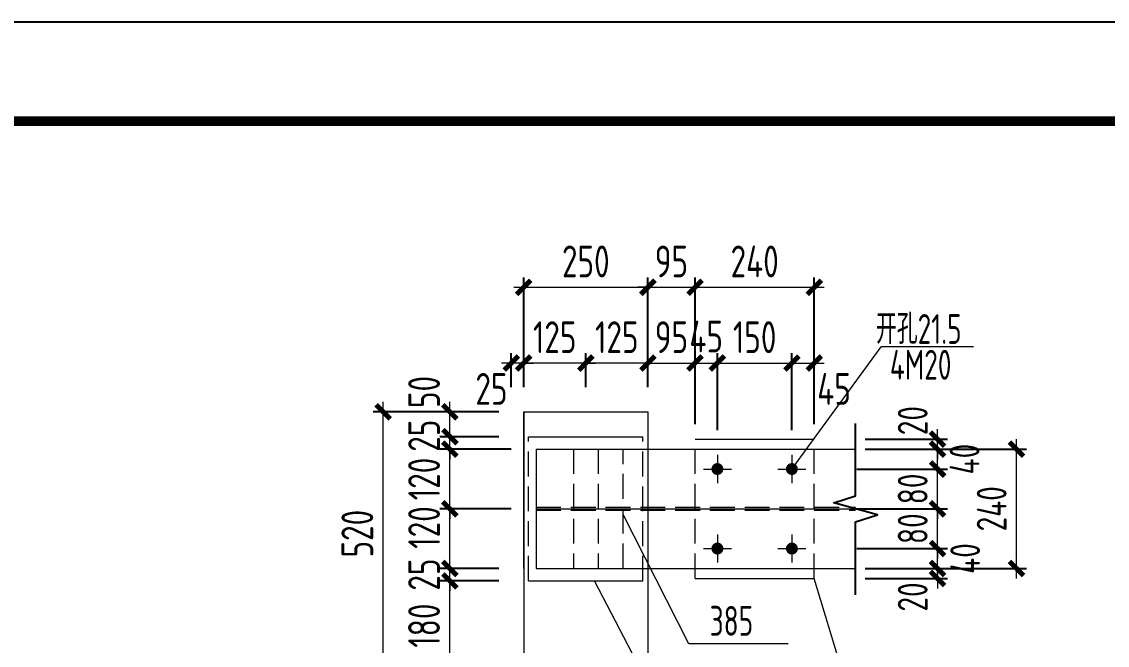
# Model space of a CAD drawing. Extents: x -2746917 to -971774, y -3334247 to -3250358.
# Drawn here: x -1239536 to -1228607, y -3280445 to -3274173 of the extents above; entities that cross this region are included whole.
import ezdxf

# ---------------------------------------------------------------- set-up
doc = ezdxf.new("R2010")
doc.units = 0
doc.header["$LTSCALE"] = 1000
doc.header["$MEASUREMENT"] = 0
doc.header["$PDMODE"] = 35
doc.linetypes.add('DASH', pattern=[0.35, 0.25, -0.1])
doc.linetypes.add('DOTE', pattern=[2.42, 2, -0.2, 0.02, -0.2])
doc.layers.get('0').update_dxf_attribs({"linetype": 'CONTINUOUS'})
doc.layers.get('Defpoints').update_dxf_attribs({"linetype": 'CONTINUOUS'})
for name, color, linetype in [('AXIS', 253, 'DOTE'), ('BEAM_CON', 4, 'CONTINUOUS'), ('COLU', 7, 'CONTINUOUS'), ('DIM', 3, 'CONTINUOUS'), ('PUB_TITLE', 4, 'CONTINUOUS'), ('REIN', 1, 'CONTINUOUS'), ('TEXT', 7, 'CONTINUOUS'), ('THIN', 7, 'CONTINUOUS')]:
    doc.layers.add(name, color=color, linetype=linetype)
doc.layers.add('yichutu', color=7, linetype='CONTINUOUS', true_color=0xffffff, plot=False)
doc.styles.add('TSSD_Dimension', font='tssdeng.shx', dxfattribs={"width": 0.75, "bigfont": 'Hztxt.shx'})
doc.styles.add('TSSD_Rein', font='Tssdeng.shx', dxfattribs={"width": 0.75, "bigfont": 'hztxt.shx'})
doc.dimstyles.new('TSSD_20_100', dxfattribs={"dimtxt": 350, "dimasz": 100, "dimexe": 100, "dimexo": 250, "dimgap": 100, "dimtad": 1, "dimdec": 0, "dimlfac": 0.2, "dimzin": 0, "dimdsep": 46, "dimtxsty": 'TSSD_Dimension', "dimblk": 'ARCHTICK', "dimcen": 0, "dimdle": 100, "dimclrt": 7, "dimadec": 0, "dimazin": 0, "dimtfac": 1, "dimtdec": 0, "dimtix": 1, "dimtmove": 2, "dimatfit": 3, "dimfxl": 1, "dimtolj": 1, "dimtzin": 0, "dimlwd": 5, "dimarcsym": 0})

# ---------------------------------------------------------------- blocks, each defined once
blk = doc.blocks.new('A$C1D483337')
at = {"layer": 'AXIS', "color": 4, "linetype": 'DOTE', "lineweight": 5, "ltscale": 2}
for p, q in [((89, -170), (89, 183)), ((-88, 7), (265, 7))]:
    blk.add_line(p, q, dxfattribs=at)
at = {"layer": 'REIN', "color": 4, "const_width": 75}
blk.add_lwpolyline([(51, 7, 1), (126, 7, 1)], format="xyb", close=True, dxfattribs=at)
blk = doc.blocks.new('_ArchTick')
at = {"color": 0, "const_width": 0.5}
blk.add_lwpolyline([(-0.71, -0.71), (0.71, 0.71)], dxfattribs=at)
blk = doc.blocks.new('*D634')
at = {"layer": 'Defpoints', "color": 0, "ltscale": 1.5}
for p in [(-1232757, -3277606), (-1233232, -3278097, -48), (-1232757, -3278472, -334)]:
    blk.add_point(p, dxfattribs=at)
at = {"layer": 'DIM', "color": 0, "lineweight": -2, "ltscale": 1.5}
for p, q in [((-1233232, -3277847), (-1233232, -3277506)), ((-1232757, -3278222), (-1232757, -3277506))]:
    blk.add_line(p, q, dxfattribs=at)
at = {"layer": 'DIM', "color": 0, "lineweight": 5, "ltscale": 1.5}
for p, q in [((-1233232, -3277606), (-1233332, -3277606)), ((-1233232, -3277606), (-1232757, -3277606)), ((-1232757, -3277606), (-1232657, -3277606))]:
    blk.add_line(p, q, dxfattribs=at)
at = {"layer": 'DIM', "color": 0, "lineweight": 5, "ltscale": 1.5, "xscale": 100, "yscale": 100, "zscale": 100}
blk.add_blockref('_ArchTick', (-1233232, -3277606), dxfattribs=at)
at = {"layer": 'DIM', "color": 0, "lineweight": 5, "ltscale": 1.5, "xscale": 100, "yscale": 100, "zscale": 100, "rotation": 180}
blk.add_blockref('_ArchTick', (-1232757, -3277606), dxfattribs=at)
at = {"layer": 'DIM', "color": 7, "ltscale": 1.5, "insert": (-1232995, -3277346), "char_height": 320, "attachment_point": 5, "style": 'TSSD_Dimension'}
blk.add_mtext('\\A1;95', dxfattribs=at)
blk = doc.blocks.new('*D635')
at = {"layer": 'Defpoints', "color": 0, "ltscale": 1.5}
for p in [(-1232532, -3277606), (-1232757, -3278472, -334), (-1232532, -3278531, -334)]:
    blk.add_point(p, dxfattribs=at)
at = {"layer": 'DIM', "color": 0, "lineweight": -2, "ltscale": 1.5}
for p, q in [((-1232757, -3278222), (-1232757, -3277506)), ((-1232532, -3278281), (-1232532, -3277506))]:
    blk.add_line(p, q, dxfattribs=at)
at = {"layer": 'DIM', "color": 0, "lineweight": 5, "ltscale": 1.5}
blk.add_line((-1232857, -3277606), (-1232432, -3277606), dxfattribs=at)
at = {"layer": 'DIM', "color": 0, "lineweight": 5, "ltscale": 1.5, "xscale": 100, "yscale": 100, "zscale": 100, "rotation": 180}
blk.add_blockref('_ArchTick', (-1232757, -3277606), dxfattribs=at)
at = {"layer": 'DIM', "color": 0, "lineweight": 5, "ltscale": 1.5, "xscale": 100, "yscale": 100, "zscale": 100}
blk.add_blockref('_ArchTick', (-1232532, -3277606), dxfattribs=at)
at = {"layer": 'DIM', "color": 7, "ltscale": 1.5, "insert": (-1232645, -3277339), "char_height": 320, "attachment_point": 5, "style": 'TSSD_Dimension'}
blk.add_mtext('\\A1;45', dxfattribs=at)
blk = doc.blocks.new('*D636')
at = {"layer": 'Defpoints', "color": 0, "ltscale": 1.5}
for p in [(-1231782, -3277606), (-1232532, -3278531, -334), (-1231782, -3278531, -334)]:
    blk.add_point(p, dxfattribs=at)
at = {"layer": 'DIM', "color": 0, "lineweight": -2, "ltscale": 1.5}
for p, q in [((-1232532, -3278281), (-1232532, -3277506)), ((-1231782, -3278281), (-1231782, -3277506))]:
    blk.add_line(p, q, dxfattribs=at)
at = {"layer": 'DIM', "color": 0, "lineweight": 5, "ltscale": 1.5}
blk.add_line((-1232632, -3277606), (-1231682, -3277606), dxfattribs=at)
at = {"layer": 'DIM', "color": 0, "lineweight": 5, "ltscale": 1.5, "xscale": 100, "yscale": 100, "zscale": 100, "rotation": 180}
blk.add_blockref('_ArchTick', (-1232532, -3277606), dxfattribs=at)
at = {"layer": 'DIM', "color": 0, "lineweight": 5, "ltscale": 1.5, "xscale": 100, "yscale": 100, "zscale": 100}
blk.add_blockref('_ArchTick', (-1231782, -3277606), dxfattribs=at)
at = {"layer": 'DIM', "color": 7, "ltscale": 1.5, "insert": (-1232157, -3277346), "char_height": 320, "attachment_point": 5, "style": 'TSSD_Dimension'}
blk.add_mtext('\\A1;150', dxfattribs=at)
blk = doc.blocks.new('*D637')
at = {"layer": 'Defpoints', "color": 0, "ltscale": 1.5}
for p in [(-1231557, -3277606), (-1231557, -3278472, -334), (-1231782, -3278531, -334)]:
    blk.add_point(p, dxfattribs=at)
at = {"layer": 'DIM', "color": 0, "lineweight": -2, "ltscale": 1.5}
for p, q in [((-1231782, -3278281), (-1231782, -3277506)), ((-1231557, -3278222), (-1231557, -3277506))]:
    blk.add_line(p, q, dxfattribs=at)
at = {"layer": 'DIM', "color": 0, "lineweight": 5, "ltscale": 1.5}
blk.add_line((-1231882, -3277606), (-1231457, -3277606), dxfattribs=at)
at = {"layer": 'DIM', "color": 0, "lineweight": 5, "ltscale": 1.5, "xscale": 100, "yscale": 100, "zscale": 100, "rotation": 180}
blk.add_blockref('_ArchTick', (-1231782, -3277606), dxfattribs=at)
at = {"layer": 'DIM', "color": 0, "lineweight": 5, "ltscale": 1.5, "xscale": 100, "yscale": 100, "zscale": 100}
blk.add_blockref('_ArchTick', (-1231557, -3277606), dxfattribs=at)
at = {"layer": 'DIM', "color": 7, "ltscale": 1.5, "insert": (-1231358, -3277866), "char_height": 320, "attachment_point": 5, "style": 'TSSD_Dimension'}
blk.add_mtext('\\A1;45', dxfattribs=at)
blk = doc.blocks.new('*D638')
at = {"layer": 'Defpoints', "color": 0, "ltscale": 1.5}
for p in [(-1233232, -3276844), (-1234482, -3278097, -48), (-1233232, -3278097, 108)]:
    blk.add_point(p, dxfattribs=at)
at = {"layer": 'DIM', "color": 0, "lineweight": -2, "ltscale": 1.5}
for p, q in [((-1234482, -3277847), (-1234482, -3276744)), ((-1233232, -3277847), (-1233232, -3276744))]:
    blk.add_line(p, q, dxfattribs=at)
at = {"layer": 'DIM', "color": 0, "lineweight": 5, "ltscale": 1.5}
blk.add_line((-1234582, -3276844), (-1233132, -3276844), dxfattribs=at)
at = {"layer": 'DIM', "color": 0, "lineweight": 5, "ltscale": 1.5, "xscale": 100, "yscale": 100, "zscale": 100, "rotation": 180}
blk.add_blockref('_ArchTick', (-1234482, -3276844), dxfattribs=at)
at = {"layer": 'DIM', "color": 0, "lineweight": 5, "ltscale": 1.5, "xscale": 100, "yscale": 100, "zscale": 100}
blk.add_blockref('_ArchTick', (-1233232, -3276844), dxfattribs=at)
at = {"layer": 'DIM', "color": 7, "ltscale": 1.5, "insert": (-1233857, -3276584), "char_height": 320, "attachment_point": 5, "style": 'TSSD_Dimension'}
blk.add_mtext('\\A1;250', dxfattribs=at)
blk = doc.blocks.new('*D639')
at = {"layer": 'Defpoints', "color": 0, "ltscale": 1.5}
for p in [(-1232757, -3276844), (-1233232, -3278097, -48), (-1232757, -3278372, -334)]:
    blk.add_point(p, dxfattribs=at)
at = {"layer": 'DIM', "color": 0, "lineweight": -2, "ltscale": 1.5}
for p, q in [((-1233232, -3277847), (-1233232, -3276744)), ((-1232757, -3278122), (-1232757, -3276744))]:
    blk.add_line(p, q, dxfattribs=at)
at = {"layer": 'DIM', "color": 0, "lineweight": 5, "ltscale": 1.5}
for p, q in [((-1233232, -3276844), (-1233332, -3276844)), ((-1233232, -3276844), (-1232757, -3276844)), ((-1232757, -3276844), (-1232657, -3276844))]:
    blk.add_line(p, q, dxfattribs=at)
at = {"layer": 'DIM', "color": 0, "lineweight": 5, "ltscale": 1.5, "xscale": 100, "yscale": 100, "zscale": 100}
blk.add_blockref('_ArchTick', (-1233232, -3276844), dxfattribs=at)
at = {"layer": 'DIM', "color": 0, "lineweight": 5, "ltscale": 1.5, "xscale": 100, "yscale": 100, "zscale": 100, "rotation": 180}
blk.add_blockref('_ArchTick', (-1232757, -3276844), dxfattribs=at)
at = {"layer": 'DIM', "color": 7, "ltscale": 1.5, "insert": (-1232995, -3276584), "char_height": 320, "attachment_point": 5, "style": 'TSSD_Dimension'}
blk.add_mtext('\\A1;95', dxfattribs=at)
blk = doc.blocks.new('*D640')
at = {"layer": 'Defpoints', "color": 0, "ltscale": 1.5}
for p in [(-1231557, -3276844), (-1232757, -3278372, -334), (-1231557, -3278372, -334)]:
    blk.add_point(p, dxfattribs=at)
at = {"layer": 'DIM', "color": 0, "lineweight": -2, "ltscale": 1.5}
for p, q in [((-1232757, -3278122), (-1232757, -3276744)), ((-1231557, -3278122), (-1231557, -3276744))]:
    blk.add_line(p, q, dxfattribs=at)
at = {"layer": 'DIM', "color": 0, "lineweight": 5, "ltscale": 1.5}
blk.add_line((-1232857, -3276844), (-1231457, -3276844), dxfattribs=at)
at = {"layer": 'DIM', "color": 0, "lineweight": 5, "ltscale": 1.5, "xscale": 100, "yscale": 100, "zscale": 100, "rotation": 180}
blk.add_blockref('_ArchTick', (-1232757, -3276844), dxfattribs=at)
at = {"layer": 'DIM', "color": 0, "lineweight": 5, "ltscale": 1.5, "xscale": 100, "yscale": 100, "zscale": 100}
blk.add_blockref('_ArchTick', (-1231557, -3276844), dxfattribs=at)
at = {"layer": 'DIM', "color": 7, "ltscale": 1.5, "insert": (-1232157, -3276584), "char_height": 320, "attachment_point": 5, "style": 'TSSD_Dimension'}
blk.add_mtext('\\A1;240', dxfattribs=at)
blk = doc.blocks.new('*D641')
at = {"layer": 'Defpoints', "color": 0, "ltscale": 1.5}
for p in [(-1235225, -3279672), (-1234482, -3279672), (-1234482, -3279797)]:
    blk.add_point(p, dxfattribs=at)
at = {"layer": 'DIM', "color": 0, "lineweight": 5, "ltscale": 1.5}
for p, q in [((-1235225, -3279672), (-1235225, -3279572)), ((-1235225, -3279797), (-1235225, -3279672)), ((-1235225, -3279797), (-1235225, -3279897))]:
    blk.add_line(p, q, dxfattribs=at)
at = {"layer": 'DIM', "color": 0, "lineweight": -2, "ltscale": 1.5}
for p, q in [((-1234732, -3279672), (-1235325, -3279672)), ((-1234732, -3279797), (-1235325, -3279797))]:
    blk.add_line(p, q, dxfattribs=at)
at = {"layer": 'DIM', "color": 0, "lineweight": 5, "ltscale": 1.5, "xscale": 100, "yscale": 100, "zscale": 100}
for p, rotation in [((-1235225, -3279672), 270), ((-1235225, -3279797), 90)]:
    blk.add_blockref('_ArchTick', p, dxfattribs=dict(at, rotation=rotation))
at = {"layer": 'DIM', "color": 7, "ltscale": 1.5, "insert": (-1235485, -3279734), "char_height": 320, "attachment_point": 5, "rotation": 90, "style": 'TSSD_Dimension'}
blk.add_mtext('\\A1;25', dxfattribs=at)
blk = doc.blocks.new('*D642')
at = {"layer": 'Defpoints', "color": 0, "ltscale": 1.5}
for p in [(-1235225, -3279072), (-1234357, -3279072, 68), (-1234482, -3279672, -232)]:
    blk.add_point(p, dxfattribs=at)
at = {"layer": 'DIM', "color": 0, "lineweight": 5, "ltscale": 1.5}
blk.add_line((-1235225, -3279772), (-1235225, -3278972), dxfattribs=at)
at = {"layer": 'DIM', "color": 0, "lineweight": -2, "ltscale": 1.5}
for p, q in [((-1234607, -3279072), (-1235325, -3279072)), ((-1234732, -3279672), (-1235325, -3279672))]:
    blk.add_line(p, q, dxfattribs=at)
at = {"layer": 'DIM', "color": 0, "lineweight": 5, "ltscale": 1.5, "xscale": 100, "yscale": 100, "zscale": 100}
for p, rotation in [((-1235225, -3279072), 90), ((-1235225, -3279672), 270)]:
    blk.add_blockref('_ArchTick', p, dxfattribs=dict(at, rotation=rotation))
at = {"layer": 'DIM', "color": 7, "ltscale": 1.5, "insert": (-1235485, -3279260), "char_height": 320, "attachment_point": 5, "rotation": 90, "style": 'TSSD_Dimension'}
blk.add_mtext('\\A1;120', dxfattribs=at)
blk = doc.blocks.new('*D643')
at = {"layer": 'Defpoints', "color": 0, "ltscale": 1.5}
for p in [(-1235225, -3278472), (-1234357, -3278472, -238), (-1234357, -3279072, 68)]:
    blk.add_point(p, dxfattribs=at)
at = {"layer": 'DIM', "color": 0, "lineweight": 5, "ltscale": 1.5}
for p, q in [((-1235225, -3278472), (-1235225, -3278372)), ((-1235225, -3279072), (-1235225, -3278472)), ((-1235225, -3279072), (-1235225, -3279172))]:
    blk.add_line(p, q, dxfattribs=at)
at = {"layer": 'DIM', "color": 0, "lineweight": -2, "ltscale": 1.5}
for p, q in [((-1234607, -3278472), (-1235325, -3278472)), ((-1234607, -3279072), (-1235325, -3279072))]:
    blk.add_line(p, q, dxfattribs=at)
at = {"layer": 'DIM', "color": 0, "lineweight": 5, "ltscale": 1.5, "xscale": 100, "yscale": 100, "zscale": 100}
for p, rotation in [((-1235225, -3278472), 270), ((-1235225, -3279072), 90)]:
    blk.add_blockref('_ArchTick', p, dxfattribs=dict(at, rotation=rotation))
at = {"layer": 'DIM', "color": 7, "ltscale": 1.5, "insert": (-1235485, -3278772), "char_height": 320, "attachment_point": 5, "rotation": 90, "style": 'TSSD_Dimension'}
blk.add_mtext('\\A1;120', dxfattribs=at)
blk = doc.blocks.new('*D644')
at = {"layer": 'Defpoints', "color": 0, "ltscale": 1.5}
for p in [(-1235225, -3278347), (-1234482, -3278347, -48), (-1234357, -3278472)]:
    blk.add_point(p, dxfattribs=at)
at = {"layer": 'DIM', "color": 0, "lineweight": 5, "ltscale": 1.5}
for p, q in [((-1235225, -3278347), (-1235225, -3278247)), ((-1235225, -3278472), (-1235225, -3278347)), ((-1235225, -3278472), (-1235225, -3278572))]:
    blk.add_line(p, q, dxfattribs=at)
at = {"layer": 'DIM', "color": 0, "lineweight": -2, "ltscale": 1.5}
for p, q in [((-1234732, -3278347), (-1235325, -3278347)), ((-1234607, -3278472), (-1235325, -3278472))]:
    blk.add_line(p, q, dxfattribs=at)
at = {"layer": 'DIM', "color": 0, "lineweight": 5, "ltscale": 1.5, "xscale": 100, "yscale": 100, "zscale": 100}
for p, rotation in [((-1235225, -3278347), 270), ((-1235225, -3278472), 90)]:
    blk.add_blockref('_ArchTick', p, dxfattribs=dict(at, rotation=rotation))
at = {"layer": 'DIM', "color": 7, "ltscale": 1.5, "insert": (-1235485, -3278337), "char_height": 320, "attachment_point": 5, "rotation": 90, "style": 'TSSD_Dimension'}
blk.add_mtext('\\A1;25', dxfattribs=at)
blk = doc.blocks.new('*D645')
at = {"layer": 'Defpoints', "color": 0, "ltscale": 1.5}
for p in [(-1235225, -3279797), (-1234482, -3279797, -287), (-1234607, -3280697)]:
    blk.add_point(p, dxfattribs=at)
at = {"layer": 'DIM', "color": 0, "lineweight": 5, "ltscale": 1.5}
blk.add_line((-1235225, -3280797), (-1235225, -3279697), dxfattribs=at)
at = {"layer": 'DIM', "color": 0, "lineweight": -2, "ltscale": 1.5}
for p, q in [((-1234732, -3279797), (-1235325, -3279797)), ((-1234857, -3280697), (-1235325, -3280697))]:
    blk.add_line(p, q, dxfattribs=at)
at = {"layer": 'DIM', "color": 0, "lineweight": 5, "ltscale": 1.5, "xscale": 100, "yscale": 100, "zscale": 100}
for p, rotation in [((-1235225, -3279797), 90), ((-1235225, -3280697), 270)]:
    blk.add_blockref('_ArchTick', p, dxfattribs=dict(at, rotation=rotation))
at = {"layer": 'DIM', "color": 7, "ltscale": 1.5, "insert": (-1235485, -3280247), "char_height": 320, "attachment_point": 5, "rotation": 90, "style": 'TSSD_Dimension'}
blk.add_mtext('\\A1;180', dxfattribs=at)
blk = doc.blocks.new('*D646')
at = {"layer": 'Defpoints', "color": 0, "ltscale": 1.5}
for p in [(-1235897, -3278097), (-1234607, -3278097, 40), (-1234607, -3280697)]:
    blk.add_point(p, dxfattribs=at)
at = {"layer": 'DIM', "color": 0, "lineweight": 5, "ltscale": 1.5}
blk.add_line((-1235897, -3280797), (-1235897, -3277997), dxfattribs=at)
at = {"layer": 'DIM', "color": 0, "lineweight": -2, "ltscale": 1.5}
for p, q in [((-1234857, -3278097), (-1235997, -3278097)), ((-1234857, -3280697), (-1235997, -3280697))]:
    blk.add_line(p, q, dxfattribs=at)
at = {"layer": 'DIM', "color": 0, "lineweight": 5, "ltscale": 1.5, "xscale": 100, "yscale": 100, "zscale": 100}
for p, rotation in [((-1235897, -3278097), 90), ((-1235897, -3280697), 270)]:
    blk.add_blockref('_ArchTick', p, dxfattribs=dict(at, rotation=rotation))
at = {"layer": 'DIM', "color": 7, "ltscale": 1.5, "insert": (-1236157, -3279322), "char_height": 320, "attachment_point": 5, "rotation": 90, "style": 'TSSD_Dimension'}
blk.add_mtext('\\A1;520', dxfattribs=at)
blk = doc.blocks.new('*D647')
at = {"layer": 'Defpoints', "color": 0, "ltscale": 1.5}
for p in [(-1231296, -3279672, -252), (-1230316, -3279672), (-1231296, -3279772, -252)]:
    blk.add_point(p, dxfattribs=at)
at = {"layer": 'DIM', "color": 0, "lineweight": 5, "ltscale": 1.5}
for p, q in [((-1230316, -3279672), (-1230316, -3279572)), ((-1230316, -3279772), (-1230316, -3279672)), ((-1230316, -3279772), (-1230316, -3279872))]:
    blk.add_line(p, q, dxfattribs=at)
at = {"layer": 'DIM', "color": 0, "lineweight": -2, "ltscale": 1.5}
for p, q in [((-1231046, -3279672), (-1230216, -3279672)), ((-1231046, -3279772), (-1230216, -3279772))]:
    blk.add_line(p, q, dxfattribs=at)
at = {"layer": 'DIM', "color": 0, "lineweight": 5, "ltscale": 1.5, "xscale": 100, "yscale": 100, "zscale": 100}
for p, rotation in [((-1230316, -3279672), 270), ((-1230316, -3279772), 90)]:
    blk.add_blockref('_ArchTick', p, dxfattribs=dict(at, rotation=rotation))
at = {"layer": 'DIM', "color": 7, "ltscale": 1.5, "insert": (-1230566, -3279959), "char_height": 300, "attachment_point": 5, "rotation": 90, "style": 'TSSD_Dimension'}
blk.add_mtext('\\A1;20', dxfattribs=at)
blk = doc.blocks.new('*D648')
at = {"layer": 'Defpoints', "color": 0, "ltscale": 1.5}
for p in [(-1231380, -3279472), (-1230316, -3279472), (-1231296, -3279672, 20)]:
    blk.add_point(p, dxfattribs=at)
at = {"layer": 'DIM', "color": 0, "lineweight": 5, "ltscale": 1.5}
for p, q in [((-1230316, -3279472), (-1230316, -3279372)), ((-1230316, -3279672), (-1230316, -3279472)), ((-1230316, -3279672), (-1230316, -3279772))]:
    blk.add_line(p, q, dxfattribs=at)
at = {"layer": 'DIM', "color": 0, "lineweight": -2, "ltscale": 1.5}
for p, q in [((-1231130, -3279472), (-1230216, -3279472)), ((-1231046, -3279672), (-1230216, -3279672))]:
    blk.add_line(p, q, dxfattribs=at)
at = {"layer": 'DIM', "color": 0, "lineweight": 5, "ltscale": 1.5, "xscale": 100, "yscale": 100, "zscale": 100}
for p, rotation in [((-1230316, -3279472), 270), ((-1230316, -3279672), 90)]:
    blk.add_blockref('_ArchTick', p, dxfattribs=dict(at, rotation=rotation))
at = {"layer": 'DIM', "color": 7, "ltscale": 1.5, "insert": (-1230038, -3279572), "char_height": 300, "attachment_point": 5, "rotation": 90, "style": 'TSSD_Dimension'}
blk.add_mtext('\\A1;40', dxfattribs=at)
blk = doc.blocks.new('*D649')
at = {"layer": 'Defpoints', "color": 0, "ltscale": 1.5}
for p in [(-1231380, -3279072, 20), (-1230316, -3279072), (-1231380, -3279472, -252)]:
    blk.add_point(p, dxfattribs=at)
at = {"layer": 'DIM', "color": 0, "lineweight": 5, "ltscale": 1.5}
for p, q in [((-1230316, -3279072), (-1230316, -3278972)), ((-1230316, -3279472), (-1230316, -3279072)), ((-1230316, -3279472), (-1230316, -3279572))]:
    blk.add_line(p, q, dxfattribs=at)
at = {"layer": 'DIM', "color": 0, "lineweight": -2, "ltscale": 1.5}
for p, q in [((-1231130, -3279072), (-1230216, -3279072)), ((-1231130, -3279472), (-1230216, -3279472))]:
    blk.add_line(p, q, dxfattribs=at)
at = {"layer": 'DIM', "color": 0, "lineweight": 5, "ltscale": 1.5, "xscale": 100, "yscale": 100, "zscale": 100}
for p, rotation in [((-1230316, -3279072), 270), ((-1230316, -3279472), 90)]:
    blk.add_blockref('_ArchTick', p, dxfattribs=dict(at, rotation=rotation))
at = {"layer": 'DIM', "color": 7, "ltscale": 1.5, "insert": (-1230566, -3279272), "char_height": 300, "attachment_point": 5, "rotation": 90, "style": 'TSSD_Dimension'}
blk.add_mtext('\\A1;80', dxfattribs=at)
blk = doc.blocks.new('*D650')
at = {"layer": 'Defpoints', "color": 0, "ltscale": 1.5}
for p in [(-1231296, -3278472, -28), (-1230316, -3278472), (-1231380, -3278672)]:
    blk.add_point(p, dxfattribs=at)
at = {"layer": 'DIM', "color": 0, "lineweight": 5, "ltscale": 1.5}
blk.add_line((-1230316, -3278772), (-1230316, -3278372), dxfattribs=at)
at = {"layer": 'DIM', "color": 0, "lineweight": -2, "ltscale": 1.5}
for p, q in [((-1231046, -3278472), (-1230216, -3278472)), ((-1231130, -3278672), (-1230216, -3278672))]:
    blk.add_line(p, q, dxfattribs=at)
at = {"layer": 'DIM', "color": 0, "lineweight": 5, "ltscale": 1.5, "xscale": 100, "yscale": 100, "zscale": 100}
for p, rotation in [((-1230316, -3278472), 90), ((-1230316, -3278672), 270)]:
    blk.add_blockref('_ArchTick', p, dxfattribs=dict(at, rotation=rotation))
at = {"layer": 'DIM', "color": 7, "ltscale": 1.5, "insert": (-1230044, -3278572), "char_height": 300, "attachment_point": 5, "rotation": 90, "style": 'TSSD_Dimension'}
blk.add_mtext('\\A1;40', dxfattribs=at)
blk = doc.blocks.new('*D651')
at = {"layer": 'Defpoints', "color": 0, "ltscale": 1.5}
for p in [(-1231296, -3278372, -334), (-1230316, -3278372), (-1231296, -3278472, -334)]:
    blk.add_point(p, dxfattribs=at)
at = {"layer": 'DIM', "color": 0, "lineweight": 5, "ltscale": 1.5}
for p, q in [((-1230316, -3278372), (-1230316, -3278272)), ((-1230316, -3278472), (-1230316, -3278372)), ((-1230316, -3278472), (-1230316, -3278572))]:
    blk.add_line(p, q, dxfattribs=at)
at = {"layer": 'DIM', "color": 0, "lineweight": -2, "ltscale": 1.5}
for p, q in [((-1231046, -3278372), (-1230216, -3278372)), ((-1231046, -3278472), (-1230216, -3278472))]:
    blk.add_line(p, q, dxfattribs=at)
at = {"layer": 'DIM', "color": 0, "lineweight": 5, "ltscale": 1.5, "xscale": 100, "yscale": 100, "zscale": 100}
for p, rotation in [((-1230316, -3278372), 270), ((-1230316, -3278472), 90)]:
    blk.add_blockref('_ArchTick', p, dxfattribs=dict(at, rotation=rotation))
at = {"layer": 'DIM', "color": 7, "ltscale": 1.5, "insert": (-1230566, -3278185), "char_height": 300, "attachment_point": 5, "rotation": 90, "style": 'TSSD_Dimension'}
blk.add_mtext('\\A1;20', dxfattribs=at)
blk = doc.blocks.new('*D652')
at = {"layer": 'Defpoints', "color": 0, "ltscale": 1.5}
for p in [(-1231380, -3278672, -259), (-1230316, -3278672), (-1231380, -3279072, 68)]:
    blk.add_point(p, dxfattribs=at)
at = {"layer": 'DIM', "color": 0, "lineweight": 5, "ltscale": 1.5}
for p, q in [((-1230316, -3278672), (-1230316, -3278572)), ((-1230316, -3279072), (-1230316, -3278672)), ((-1230316, -3279072), (-1230316, -3279172))]:
    blk.add_line(p, q, dxfattribs=at)
at = {"layer": 'DIM', "color": 0, "lineweight": -2, "ltscale": 1.5}
for p, q in [((-1231130, -3278672), (-1230216, -3278672)), ((-1231130, -3279072), (-1230216, -3279072))]:
    blk.add_line(p, q, dxfattribs=at)
at = {"layer": 'DIM', "color": 0, "lineweight": 5, "ltscale": 1.5, "xscale": 100, "yscale": 100, "zscale": 100}
for p, rotation in [((-1230316, -3278672), 270), ((-1230316, -3279072), 90)]:
    blk.add_blockref('_ArchTick', p, dxfattribs=dict(at, rotation=rotation))
at = {"layer": 'DIM', "color": 7, "ltscale": 1.5, "insert": (-1230566, -3278872), "char_height": 300, "attachment_point": 5, "rotation": 90, "style": 'TSSD_Dimension'}
blk.add_mtext('\\A1;80', dxfattribs=at)
blk = doc.blocks.new('*D653')
at = {"layer": 'Defpoints', "color": 0, "ltscale": 1.5}
for p in [(-1231142, -3278472, -238), (-1229521, -3278472), (-1231142, -3279672, -232)]:
    blk.add_point(p, dxfattribs=at)
at = {"layer": 'DIM', "color": 0, "lineweight": 5, "ltscale": 1.5}
blk.add_line((-1229521, -3279772), (-1229521, -3278372), dxfattribs=at)
at = {"layer": 'DIM', "color": 0, "lineweight": -2, "ltscale": 1.5}
for p, q in [((-1230892, -3278472), (-1229421, -3278472)), ((-1230892, -3279672), (-1229421, -3279672))]:
    blk.add_line(p, q, dxfattribs=at)
at = {"layer": 'DIM', "color": 0, "lineweight": 5, "ltscale": 1.5, "xscale": 100, "yscale": 100, "zscale": 100}
for p, rotation in [((-1229521, -3278472), 90), ((-1229521, -3279672), 270)]:
    blk.add_blockref('_ArchTick', p, dxfattribs=dict(at, rotation=rotation))
at = {"layer": 'DIM', "color": 7, "ltscale": 1.5, "insert": (-1229771, -3279072), "char_height": 300, "attachment_point": 5, "rotation": 90, "style": 'TSSD_Dimension'}
blk.add_mtext('\\A1;240', dxfattribs=at)
blk = doc.blocks.new('*D654')
at = {"layer": 'Defpoints', "color": 0, "ltscale": 1.5}
for p in [(-1235225, -3278097), (-1234482, -3278097), (-1234482, -3278347, -334)]:
    blk.add_point(p, dxfattribs=at)
at = {"layer": 'DIM', "color": 0, "lineweight": 5, "ltscale": 1.5}
blk.add_line((-1235225, -3278447), (-1235225, -3277997), dxfattribs=at)
at = {"layer": 'DIM', "color": 0, "lineweight": -2, "ltscale": 1.5}
for p, q in [((-1234732, -3278097), (-1235325, -3278097)), ((-1234732, -3278347), (-1235325, -3278347))]:
    blk.add_line(p, q, dxfattribs=at)
at = {"layer": 'DIM', "color": 0, "lineweight": 5, "ltscale": 1.5, "xscale": 100, "yscale": 100, "zscale": 100}
for p, rotation in [((-1235225, -3278097), 90), ((-1235225, -3278347), 270)]:
    blk.add_blockref('_ArchTick', p, dxfattribs=dict(at, rotation=rotation))
at = {"layer": 'DIM', "color": 7, "ltscale": 1.5, "insert": (-1235485, -3277897), "char_height": 320, "attachment_point": 5, "rotation": 90, "style": 'TSSD_Dimension'}
blk.add_mtext('\\A1;50', dxfattribs=at)
blk = doc.blocks.new('*D655')
at = {"layer": 'Defpoints', "color": 0, "ltscale": 1.5}
for p in [(-1233857, -3277606), (-1233857, -3278097), (-1233232, -3278097, 8)]:
    blk.add_point(p, dxfattribs=at)
at = {"layer": 'DIM', "color": 0, "lineweight": -2, "ltscale": 1.5}
for p, q in [((-1233857, -3277847), (-1233857, -3277506)), ((-1233232, -3277847), (-1233232, -3277506))]:
    blk.add_line(p, q, dxfattribs=at)
at = {"layer": 'DIM', "color": 0, "lineweight": 5, "ltscale": 1.5}
for p, q in [((-1233857, -3277606), (-1233957, -3277606)), ((-1233232, -3277606), (-1233857, -3277606)), ((-1233232, -3277606), (-1233132, -3277606))]:
    blk.add_line(p, q, dxfattribs=at)
at = {"layer": 'DIM', "color": 0, "lineweight": 5, "ltscale": 1.5, "xscale": 100, "yscale": 100, "zscale": 100}
blk.add_blockref('_ArchTick', (-1233857, -3277606), dxfattribs=at)
at = {"layer": 'DIM', "color": 0, "lineweight": 5, "ltscale": 1.5, "xscale": 100, "yscale": 100, "zscale": 100, "rotation": 180}
blk.add_blockref('_ArchTick', (-1233232, -3277606), dxfattribs=at)
at = {"layer": 'DIM', "color": 7, "ltscale": 1.5, "insert": (-1233545, -3277346), "char_height": 320, "attachment_point": 5, "style": 'TSSD_Dimension'}
blk.add_mtext('\\A1;125', dxfattribs=at)
blk = doc.blocks.new('*D656')
at = {"layer": 'Defpoints', "color": 0, "ltscale": 1.5}
for p in [(-1234482, -3277606), (-1234482, -3278097), (-1233857, -3278097, 100)]:
    blk.add_point(p, dxfattribs=at)
at = {"layer": 'DIM', "color": 0, "lineweight": -2, "ltscale": 1.5}
for p, q in [((-1234482, -3277847), (-1234482, -3277506)), ((-1233857, -3277847), (-1233857, -3277506))]:
    blk.add_line(p, q, dxfattribs=at)
at = {"layer": 'DIM', "color": 0, "lineweight": 5, "ltscale": 1.5}
for p, q in [((-1234482, -3277606), (-1234582, -3277606)), ((-1233857, -3277606), (-1234482, -3277606)), ((-1233857, -3277606), (-1233757, -3277606))]:
    blk.add_line(p, q, dxfattribs=at)
at = {"layer": 'DIM', "color": 0, "lineweight": 5, "ltscale": 1.5, "xscale": 100, "yscale": 100, "zscale": 100}
blk.add_blockref('_ArchTick', (-1234482, -3277606), dxfattribs=at)
at = {"layer": 'DIM', "color": 0, "lineweight": 5, "ltscale": 1.5, "xscale": 100, "yscale": 100, "zscale": 100, "rotation": 180}
blk.add_blockref('_ArchTick', (-1233857, -3277606), dxfattribs=at)
at = {"layer": 'DIM', "color": 7, "ltscale": 1.5, "insert": (-1234170, -3277346), "char_height": 320, "attachment_point": 5, "style": 'TSSD_Dimension'}
blk.add_mtext('\\A1;125', dxfattribs=at)
blk = doc.blocks.new('*D657')
at = {"layer": 'Defpoints', "color": 0, "ltscale": 1.5}
for p in [(-1234607, -3277606), (-1234607, -3278097), (-1234482, -3278097, -48)]:
    blk.add_point(p, dxfattribs=at)
at = {"layer": 'DIM', "color": 0, "lineweight": -2, "ltscale": 1.5}
for p, q in [((-1234607, -3277847), (-1234607, -3277506)), ((-1234482, -3277847), (-1234482, -3277506))]:
    blk.add_line(p, q, dxfattribs=at)
at = {"layer": 'DIM', "color": 0, "lineweight": 5, "ltscale": 1.5}
for p, q in [((-1234607, -3277606), (-1234707, -3277606)), ((-1234482, -3277606), (-1234607, -3277606)), ((-1234482, -3277606), (-1234382, -3277606))]:
    blk.add_line(p, q, dxfattribs=at)
at = {"layer": 'DIM', "color": 0, "lineweight": 5, "ltscale": 1.5, "xscale": 100, "yscale": 100, "zscale": 100}
blk.add_blockref('_ArchTick', (-1234607, -3277606), dxfattribs=at)
at = {"layer": 'DIM', "color": 0, "lineweight": 5, "ltscale": 1.5, "xscale": 100, "yscale": 100, "zscale": 100, "rotation": 180}
blk.add_blockref('_ArchTick', (-1234482, -3277606), dxfattribs=at)
at = {"layer": 'DIM', "color": 7, "ltscale": 1.5, "insert": (-1234807, -3277866), "char_height": 320, "attachment_point": 5, "style": 'TSSD_Dimension'}
blk.add_mtext('\\A1;25', dxfattribs=at)
blk = doc.blocks.new('yct-891-420-89100-42000-100-2004.0')
at = {"layer": 'yichutu', "color": 7, "true_color": 0xffffff}
blk.add_lwpolyline([(0, 0), (0, 42000), (89100, 42000), (89100, 0)], close=True, dxfattribs=at)
blk = doc.blocks.new('A$C440D491C')
at = {"layer": 'PUB_TITLE'}
blk.add_lwpolyline([(0, 0), (0, 42000), (89100, 42000), (89100, 0)], close=True, dxfattribs=at)
at = {"layer": 'PUB_TITLE', "const_width": 100}
blk.add_lwpolyline([(88100, 1000), (88100, 41000), (713, 41000), (713, 1000), (88100, 1000)], dxfattribs=at)

msp = doc.modelspace()

# ---------------------------------------------------------------- linework, layer by layer
at = {"layer": 'AXIS', "linetype": 'ByBlock', "lineweight": 5, "ltscale": 0.3}
msp.add_line((-1234357.17, -3279071.69, 231.9), (-1231141.52, -3279071.69, 387.88), dxfattribs=at)
at = {"layer": 'BEAM_CON', "lineweight": 5}
for p, q in [((-1234482.17, -3278096.69, 272.82), (-1234482.17, -3285329.66, -142.32)), ((-1234482.17, -3278096.69, 260.25), (-1233232.17, -3278096.69, 416.23)), ((-1234482.17, -3279671.69, -67.27), (-1234482.17, -3278096.69, 106.07)), ((-1233232.17, -3278096.69, 336.78), (-1233232.17, -3285796.69, 334.51)), ((-1234432.17, -3278346.69, -74.23), (-1233282.17, -3278346.69, 81.74)), ((-1232757.17, -3278371.69, 81.74), (-1231557.17, -3278371.69, 81.74)), ((-1234357.17, -3278471.69, -74.23), (-1231141.52, -3278471.69, 81.74)), ((-1234357.17, -3278471.69, -74.23), (-1234357.17, -3279671.69, -67.27)), ((-1234357.17, -3279671.69, -67.27), (-1231141.52, -3279671.69, 88.71)), ((-1234432.17, -3279796.69, -67.27), (-1233282.17, -3279796.69, 88.71)), ((-1232757.17, -3279771.69, 88.71), (-1231557.17, -3279771.69, 88.71))]:
    msp.add_line(p, q, dxfattribs=at)
at = {"layer": 'BEAM_CON', "linetype": 'DASH', "lineweight": 9}
for p, q in [((-1234432.17, -3279796.69, -67.27), (-1234432.17, -3278346.69, -74.23)), ((-1233282.17, -3279796.69, 88.71), (-1233282.17, -3278346.69, 81.74)), ((-1232757.17, -3279771.69, 40.71), (-1232757.17, -3278371.69, 33.74)), ((-1231557.17, -3279771.69, 88.71), (-1231557.17, -3278371.69, 81.74)), ((-1233982.17, -3278471.69, -70.09), (-1233982.17, -3279671.69, -63.13)), ((-1233732.17, -3278471.69, -70.09), (-1233732.17, -3279671.69, -63.13)), ((-1233482.17, -3279671.69, 136.71), (-1233482.17, -3278471.69, 129.74)), ((-1234357.17, -3279056.69, 231.9), (-1231141.52, -3279056.69, 387.88)), ((-1234357.17, -3279086.69, 231.9), (-1231141.52, -3279086.69, 387.88))]:
    msp.add_line(p, q, dxfattribs=at)
at = {"layer": 'COLU', "linetype": 'ByBlock', "lineweight": 9}
for p, q in [((-1231782.17, -3278671.69, 61.66), (-1230884.57, -3277444.53, 445.23)), ((-1232820.12, -3280430.65, 412.36), (-1233482.17, -3279128.96, 435.88)), ((-1232870.86, -3281514.07, 251.98), (-1233770.2, -3279796.69, 32.87)), ((-1231224.49, -3280870.89, 423.9), (-1231557.17, -3279771.69, 88.71))]:
    msp.add_line(p, q, dxfattribs=at)
at = {"layer": 'TEXT', "lineweight": 9}
for p, q in [((-1229954.54, -3277444.53, 493.23), (-1230884.57, -3277444.53, 445.23)), ((-1231818.82, -3280430.65, 412.36), (-1232820.12, -3280430.65, 412.36))]:
    msp.add_line(p, q, dxfattribs=at)
at = {"layer": 'THIN', "ltscale": 1.5, "elevation": -55.67}
msp.add_lwpolyline([(-1231141.52, -3279936.91), (-1231141.52, -3279201.69), (-1230921.52, -3279131.69), (-1231361.52, -3279011.69), (-1231141.52, -3278941.69), (-1231141.52, -3278215.34)], dxfattribs=at)

# ---------------------------------------------------------------- block references
at = {"ltscale": 1.5}
msp.add_blockref('A$C440D491C', (-1309480.26, -3316173.05), dxfattribs=at)
at = {"layer": 'BEAM_CON', "lineweight": 5, "xscale": -0.8000000000465661, "yscale": 0.7999999998137355, "zscale": 0.8000000000000114, "rotation": 180}
for p in [(-1232603.05, -3278666.47, 109.66), (-1231853.05, -3278666.47, 61.66), (-1232603.05, -3279466.47, 68.62), (-1231853.05, -3279466.47, 20.62)]:
    msp.add_blockref('A$C1D483337', p, dxfattribs=at)
at = {"layer": 'yichutu'}
msp.add_blockref('yct-891-420-89100-42000-100-2004.0', (-1309480.26, -3316173.05), dxfattribs=at)

# ---------------------------------------------------------------- texts
at = {"layer": 'TEXT', "lineweight": 9, "style": 'TSSD_Rein', "width": 0.7}
for s, p in [('开孔21.5', (-1230936.11, -3277413.39, 440.23)), ('4M20', (-1230795.99, -3277773.4, 445.23)), ('385', (-1232610.06, -3280348.92, 260.69))]:
    msp.add_text(s, height=300, dxfattribs=at).set_placement(p)

# ---------------------------------------------------------------- dimensions: what is measured, and where the dimension line sits
at = {"layer": 'DIM', "ltscale": 1.5}
for base, p1, p2, picture, middle in [((-1233232.17, -3276843.54, 308.25), (-1234482.17, -3278096.69, 260.25), (-1233232.17, -3278096.69, 416.23), '*D638', (-1233857.17, -3276583.54, 308.25)), ((-1232757.17, -3276843.54, 464.23), (-1233232.17, -3278096.69, 416.23), (-1232757.17, -3278371.69, 129.74), '*D639', (-1232994.67, -3276583.54, 464.23)), ((-1231557.17, -3276843.54, 464.23), (-1232757.17, -3278371.69, 129.74), (-1231557.17, -3278371.69, 129.74), '*D640', (-1232157.17, -3276583.54, 464.23)), ((-1234482.17, -3277605.97, 308.25), (-1233857.17, -3278096.69, 408.39), (-1234482.17, -3278096.69, 308.25), '*D656', (-1234169.67, -3277345.97, 308.25)), ((-1233857.17, -3277605.97, 408.39), (-1233232.17, -3278096.69, 416.23), (-1233857.17, -3278096.69, 408.39), '*D655', (-1233544.67, -3277345.97, 408.39)), ((-1232757.17, -3277605.97, 464.23), (-1233232.17, -3278096.69, 416.23), (-1232757.17, -3278471.69, 129.74), '*D634', (-1232994.67, -3277345.97, 464.23)), ((-1231782.17, -3277605.97, 464.23), (-1232532.17, -3278530.56, 129.74), (-1231782.17, -3278530.56, 129.74), '*D636', (-1232157.17, -3277345.97, 464.23))]:
    dim = msp.add_linear_dim(base=base, p1=p1, p2=p2, dimstyle='TSSD_20_100', override={"dimtxt": 320}, dxfattribs=at)
    dim.commit()
    dim.dimension.update_dxf_attribs({"geometry": picture, "text_midpoint": middle})
for base, p1, p2, picture, middle in [((-1232532.17, -3277605.97, 464.23), (-1232757.17, -3278471.69, 129.74), (-1232532.17, -3278530.56, 129.74), '*D635', (-1232644.67, -3277339.31, 464.23)), ((-1234607.17, -3277605.97, 308.25), (-1234482.17, -3278096.69, 260.25), (-1234607.17, -3278096.69, 308.25), '*D657', (-1234806.76, -3277865.97, 308.25)), ((-1231557.17, -3277605.97, 464.23), (-1231782.17, -3278530.56, 129.74), (-1231557.17, -3278471.69, 129.74), '*D637', (-1231357.58, -3277865.97, 464.23))]:
    dim = msp.add_linear_dim(base=base, p1=p1, p2=p2, dimstyle='TSSD_20_100', override={"dimtxt": 320}, dxfattribs=at)
    dim.commit()
    dim.dimension.update_dxf_attribs({"geometry": picture, "text_midpoint": middle, "dimtype": 160})
for base, p1, p2, override, picture, middle in [((-1235224.59, -3278096.69, 308.25), (-1234482.17, -3278346.69, -26.23), (-1234482.17, -3278096.69, 308.25), {"dimtxt": 320}, '*D654', (-1235484.59, -3277897.11, 308.25)), ((-1230315.71, -3278371.69, 464.23), (-1231296.09, -3278471.69, 129.74), (-1231296.09, -3278371.69, 129.74), {"dimtxt": 300}, '*D651', (-1230565.71, -3278184.58, 464.23)), ((-1235896.53, -3278096.69, 267.92), (-1234607.17, -3280696.69, 267.92), (-1234607.17, -3278096.69, 308.25), {"dimtxt": 320}, '*D646', (-1236156.53, -3279321.69, 267.92)), ((-1235224.59, -3278346.69, -26.23), (-1234357.17, -3278471.69, -26.23), (-1234482.17, -3278346.69, -74.23), {"dimtxt": 320}, '*D644', (-1235484.59, -3278337.46, -26.23)), ((-1230315.71, -3278471.69, 157.66), (-1231379.95, -3278671.69, 157.66), (-1231296.09, -3278471.69, 129.74), {"dimtxt": 300}, '*D650', (-1230043.52, -3278571.69, 157.66)), ((-1235224.59, -3279071.69, 212.25), (-1234482.17, -3279671.69, -19.27), (-1234357.17, -3279071.69, 279.9), {"dimtxt": 320}, '*D642', (-1235484.59, -3279260.3, 212.25)), ((-1230315.71, -3279471.69, 116.62), (-1231296.09, -3279671.69, 136.71), (-1231379.95, -3279471.69, 116.62), {"dimtxt": 300}, '*D648', (-1230037.88, -3279571.69, 116.62)), ((-1230315.71, -3279671.69, 388.31), (-1231296.09, -3279771.69, 136.71), (-1231296.09, -3279671.69, 136.71), {"dimtxt": 300}, '*D647', (-1230565.71, -3279958.81, 388.31))]:
    dim = msp.add_linear_dim(base=base, p1=p1, p2=p2, angle=270, dimstyle='TSSD_20_100', override=override, dxfattribs=at)
    dim.commit()
    dim.dimension.update_dxf_attribs({"geometry": picture, "text_midpoint": middle, "dimtype": 160})
for base, p1, p2, override, picture, middle in [((-1235224.59, -3278471.69, 212.25), (-1234357.17, -3279071.69, 279.9), (-1234357.17, -3278471.69, -26.23), {"dimtxt": 320}, '*D643', (-1235484.59, -3278771.69, 212.25)), ((-1229521.25, -3278471.69, 368.23), (-1231141.52, -3279671.69, 136.71), (-1231141.52, -3278471.69, 129.74), {"dimtxt": 300}, '*D653', (-1229771.25, -3279071.69, 368.23)), ((-1230315.71, -3278671.69, 368.23), (-1231379.95, -3279071.69, 435.88), (-1231379.95, -3278671.69, 109.66), {"dimtxt": 300}, '*D652', (-1230565.71, -3278871.69, 368.23)), ((-1230315.71, -3279071.69, 368.23), (-1231379.95, -3279471.69, 116.62), (-1231379.95, -3279071.69, 387.88), {"dimtxt": 300}, '*D649', (-1230565.71, -3279271.69, 368.23)), ((-1235224.59, -3279671.69, -19.27), (-1234482.17, -3279796.69, -19.27), (-1234482.17, -3279671.69, -19.27), {"dimtxt": 320}, '*D641', (-1235484.59, -3279734.19, -19.27)), ((-1235224.59, -3279796.69, 267.92), (-1234607.17, -3280696.69, 267.92), (-1234482.17, -3279796.69, -19.27), {"dimtxt": 320}, '*D645', (-1235484.59, -3280246.69, 267.92))]:
    dim = msp.add_linear_dim(base=base, p1=p1, p2=p2, angle=270, dimstyle='TSSD_20_100', override=override, dxfattribs=at)
    dim.commit()
    dim.dimension.update_dxf_attribs({"geometry": picture, "text_midpoint": middle})

doc.saveas('drawing.dxf')
